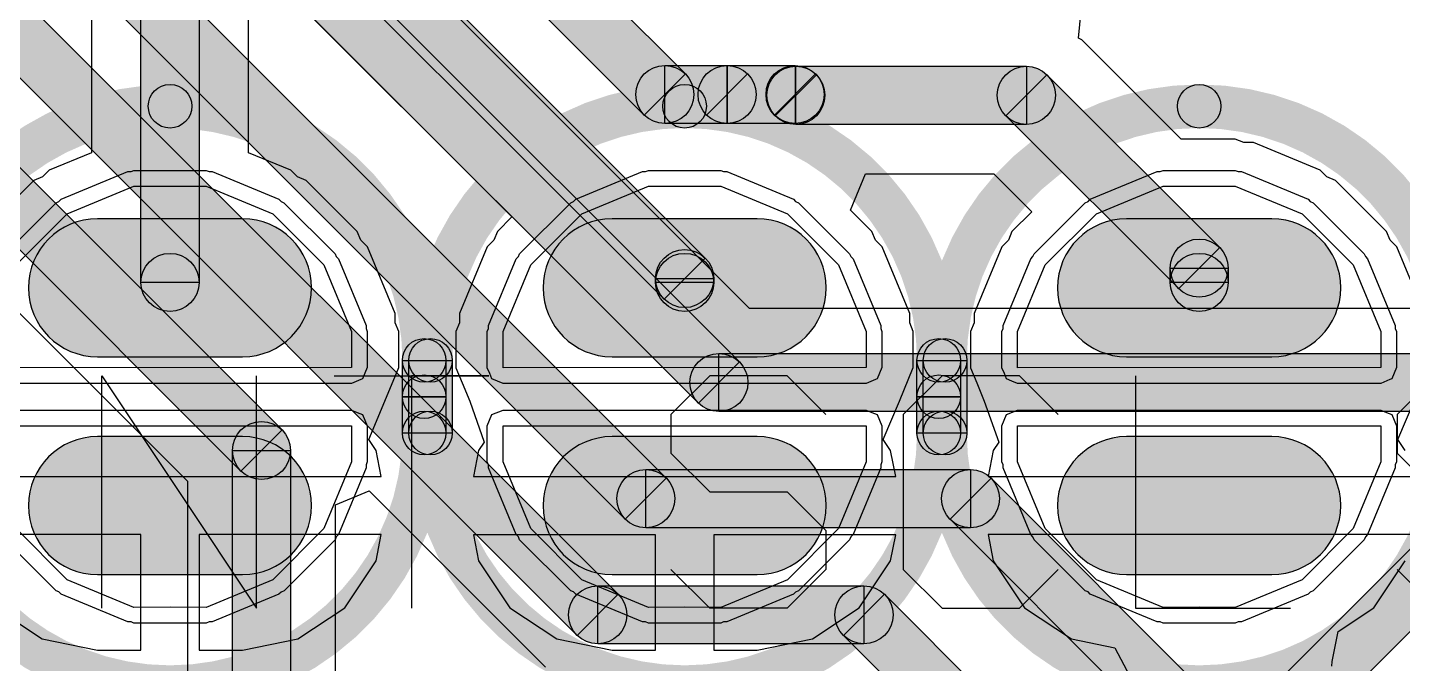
# Model space of a CAD drawing. Header units: millimetres. Extents: x -4 to 157, y -60 to 103.
# Drawn here: x 49.78 to 68.71, y -17.45 to -8.69 of the extents above; entities that cross this region are included whole.
import ezdxf

# ---------------------------------------------------------------- set-up
doc = ezdxf.new("R2010")
doc.units = ezdxf.units.MM
for name, color, linetype, true_color in [('BottomLayer', 5, 'Continuous', 0x0000ff), ('BottomOverlay', 7, 'Continuous', 0x999900), ('BottomSolder', 6, 'Continuous', 0xff00ff), ('TopLayer', 1, 'Continuous', 0xff0000), ('TopOverlay', 2, 'Continuous', 0xffff00)]:
    doc.layers.add(name, color=color, linetype=linetype, true_color=true_color)

msp = doc.modelspace()

# ---------------------------------------------------------------- hatches: boundary and pattern name
at = {"layer": 'BottomLayer', "true_color": 0x0000ff}
for points in [[(48.701, -0.33), (49.267, 0.236), (58.837, -9.334), (58.271, -9.9)], [(47.101, -0.993), (47.667, -0.427), (59.11, -11.87), (58.544, -12.435)], [(52.14, -12.205), (51.34, -12.205), (51.34, -7.328), (52.14, -7.328)], [(58.554, -10.017), (58.554, -9.217), (59.412, -9.217), (59.412, -10.017)], [(59.412, -10.017), (59.412, -9.217), (60.348, -9.217), (60.348, -10.017)], [(60.359, -10.028), (60.359, -9.228), (63.533, -9.228), (63.533, -10.028)], [(59.129, -9.9), (59.695, -9.334), (59.695, -9.334), (59.129, -9.9)], [(60.065, -9.9), (60.631, -9.334), (60.642, -9.345), (60.076, -9.91)], [(63.25, -9.91), (63.816, -9.345), (66.196, -11.725), (65.631, -12.291)], [(66.313, -12.205), (65.513, -12.205), (65.513, -12.008), (66.313, -12.008)], [(59.227, -12.205), (58.427, -12.205), (58.427, -12.152), (59.227, -12.152)]]:
    msp.add_hatch(color=5, dxfattribs=at).paths.add_polyline_path(points, flags=0)
h = msp.add_hatch(color=5, dxfattribs=at)
edge = h.paths.add_edge_path(flags=0)
edge.add_arc((58.554, -9.617), 0.4, 0, 360)
h = msp.add_hatch(color=5, dxfattribs=at)
edge = h.paths.add_edge_path(flags=0)
edge.add_arc((58.554, -9.617), 0.4, 0, 360)
h = msp.add_hatch(color=5, dxfattribs=at)
edge = h.paths.add_edge_path(flags=0)
edge.add_arc((59.412, -9.617), 0.4, 0, 360)
h = msp.add_hatch(color=5, dxfattribs=at)
edge = h.paths.add_edge_path(flags=0)
edge.add_arc((59.412, -9.617), 0.4, 0, 360)
h = msp.add_hatch(color=5, dxfattribs=at)
edge = h.paths.add_edge_path(flags=0)
edge.add_arc((59.412, -9.617), 0.4, 0, 360)
h = msp.add_hatch(color=5, dxfattribs=at)
edge = h.paths.add_edge_path(flags=0)
edge.add_arc((59.412, -9.617), 0.4, 0, 360)
h = msp.add_hatch(color=5, dxfattribs=at)
edge = h.paths.add_edge_path(flags=0)
edge.add_arc((60.348, -9.617), 0.4, 0, 360)
h = msp.add_hatch(color=5, dxfattribs=at)
edge = h.paths.add_edge_path(flags=0)
edge.add_arc((60.348, -9.617), 0.4, 0, 360)
h = msp.add_hatch(color=5, dxfattribs=at)
edge = h.paths.add_edge_path(flags=0)
edge.add_arc((60.359, -9.628), 0.4, 0, 360)
h = msp.add_hatch(color=5, dxfattribs=at)
edge = h.paths.add_edge_path(flags=0)
edge.add_arc((60.359, -9.628), 0.4, 0, 360)
h = msp.add_hatch(color=5, dxfattribs=at)
edge = h.paths.add_edge_path(flags=0)
edge.add_arc((63.533, -9.628), 0.4, 0, 360)
h = msp.add_hatch(color=5, dxfattribs=at)
edge = h.paths.add_edge_path(flags=0)
edge.add_arc((63.533, -9.628), 0.4, 0, 360)
h = msp.add_hatch(color=5, dxfattribs=at)
edge = h.paths.add_edge_path(flags=0)
edge.add_arc((50.74, -12.279), 0.95, 90, 270)
edge.add_line((50.74, -13.229), (52.74, -13.229))
edge.add_arc((52.74, -12.279), 0.95, 270, 450)
edge.add_line((52.74, -11.329), (50.74, -11.329))
h = msp.add_hatch(color=5, dxfattribs=at)
edge = h.paths.add_edge_path(flags=0)
edge.add_arc((57.827, -12.279), 0.95, 90, 270)
edge.add_line((57.827, -13.229), (59.827, -13.229))
edge.add_arc((59.827, -12.279), 0.95, 270, 450)
edge.add_line((59.827, -11.329), (57.827, -11.329))
h = msp.add_hatch(color=5, dxfattribs=at)
edge = h.paths.add_edge_path(flags=0)
edge.add_arc((64.913, -12.279), 0.95, 90, 270)
edge.add_line((64.913, -13.229), (66.913, -13.229))
edge.add_arc((66.913, -12.279), 0.95, 270, 450)
edge.add_line((66.913, -11.329), (64.913, -11.329))
h = msp.add_hatch(color=5, dxfattribs=at)
edge = h.paths.add_edge_path(flags=0)
edge.add_arc((65.913, -12.008), 0.4, 0, 360)
h = msp.add_hatch(color=5, dxfattribs=at)
edge = h.paths.add_edge_path(flags=0)
edge.add_arc((65.913, -12.008), 0.4, 0, 360)
h = msp.add_hatch(color=5, dxfattribs=at)
edge = h.paths.add_edge_path(flags=0)
edge.add_arc((51.74, -12.205), 0.4, 0, 360)
h = msp.add_hatch(color=5, dxfattribs=at)
edge = h.paths.add_edge_path(flags=0)
edge.add_arc((58.827, -12.152), 0.4, 0, 360)
h = msp.add_hatch(color=5, dxfattribs=at)
edge = h.paths.add_edge_path(flags=0)
edge.add_arc((58.827, -12.152), 0.4, 0, 360)
h = msp.add_hatch(color=5, dxfattribs=at)
edge = h.paths.add_edge_path(flags=0)
edge.add_arc((58.827, -12.205), 0.4, 0, 360)
h = msp.add_hatch(color=5, dxfattribs=at)
edge = h.paths.add_edge_path(flags=0)
edge.add_arc((65.913, -12.205), 0.4, 0, 360)
h = msp.add_hatch(color=5, dxfattribs=at)
edge = h.paths.add_edge_path(flags=0)
edge.add_arc((52.74, -15.279), 0.95, 270, 450)
edge.add_line((52.74, -14.329), (50.74, -14.329))
edge.add_arc((50.74, -15.279), 0.95, 90, 270)
edge.add_line((50.74, -16.229), (52.74, -16.229))
h = msp.add_hatch(color=5, dxfattribs=at)
edge = h.paths.add_edge_path(flags=0)
edge.add_arc((59.827, -15.279), 0.95, 270, 450)
edge.add_line((59.827, -14.329), (57.827, -14.329))
edge.add_arc((57.827, -15.279), 0.95, 90, 270)
edge.add_line((57.827, -16.229), (59.827, -16.229))
h = msp.add_hatch(color=5, dxfattribs=at)
edge = h.paths.add_edge_path(flags=0)
edge.add_arc((66.913, -15.279), 0.95, 270, 450)
edge.add_line((66.913, -14.329), (64.913, -14.329))
edge.add_arc((64.913, -15.279), 0.95, 90, 270)
edge.add_line((64.913, -16.229), (66.913, -16.229))
at = {"layer": 'BottomOverlay', "true_color": 0x999900}
h = msp.add_hatch(color=54, dxfattribs=at)
edge = h.paths.add_edge_path(flags=0)
edge.add_arc((51.74, -9.779), 0.3, 0, 360)
h = msp.add_hatch(color=54, dxfattribs=at)
edge = h.paths.add_edge_path(flags=0)
edge.add_arc((51.74, -9.779), 0.3, 0, 360)
h = msp.add_hatch(color=54, dxfattribs=at)
edge = h.paths.add_edge_path(flags=0)
edge.add_arc((58.827, -9.779), 0.3, 0, 360)
h = msp.add_hatch(color=54, dxfattribs=at)
edge = h.paths.add_edge_path(flags=0)
edge.add_arc((58.827, -9.779), 0.3, 0, 360)
h = msp.add_hatch(color=54, dxfattribs=at)
edge = h.paths.add_edge_path(flags=0)
edge.add_arc((65.913, -9.779), 0.3, 0, 360)
h = msp.add_hatch(color=54, dxfattribs=at)
edge = h.paths.add_edge_path(flags=0)
edge.add_arc((65.913, -9.779), 0.3, 0, 360)
h = msp.add_hatch(color=54, dxfattribs=at)
edge = h.paths.add_edge_path(flags=0)
edge.add_arc((55.24, -13.279), 0.3, 0, 360)
h = msp.add_hatch(color=54, dxfattribs=at)
edge = h.paths.add_edge_path(flags=0)
edge.add_arc((55.24, -13.279), 0.3, 0, 360)
h = msp.add_hatch(color=54, dxfattribs=at)
edge = h.paths.add_edge_path(flags=0)
edge.add_arc((55.327, -13.279), 0.3, 0, 360)
h = msp.add_hatch(color=54, dxfattribs=at)
edge = h.paths.add_edge_path(flags=0)
edge.add_arc((55.327, -13.279), 0.3, 0, 360)
h = msp.add_hatch(color=54, dxfattribs=at)
edge = h.paths.add_edge_path(flags=0)
edge.add_arc((62.327, -13.279), 0.3, 0, 360)
h = msp.add_hatch(color=54, dxfattribs=at)
edge = h.paths.add_edge_path(flags=0)
edge.add_arc((62.327, -13.279), 0.3, 0, 360)
h = msp.add_hatch(color=54, dxfattribs=at)
edge = h.paths.add_edge_path(flags=0)
edge.add_arc((62.413, -13.279), 0.3, 0, 360)
h = msp.add_hatch(color=54, dxfattribs=at)
edge = h.paths.add_edge_path(flags=0)
edge.add_arc((62.413, -13.279), 0.3, 0, 360)
for points in [[(55.54, -13.779), (54.94, -13.779), (54.94, -13.279), (55.54, -13.279)], [(55.627, -14.279), (55.027, -14.279), (55.027, -13.279), (55.627, -13.279)], [(62.627, -13.779), (62.027, -13.779), (62.027, -13.279), (62.627, -13.279)], [(62.713, -14.279), (62.113, -14.279), (62.113, -13.279), (62.713, -13.279)], [(55.54, -14.279), (54.94, -14.279), (54.94, -13.779), (55.54, -13.779)], [(62.627, -14.279), (62.027, -14.279), (62.027, -13.779), (62.627, -13.779)]]:
    msp.add_hatch(color=54, dxfattribs=at).paths.add_polyline_path(points, flags=0)
h = msp.add_hatch(color=54, dxfattribs=at)
edge = h.paths.add_edge_path(flags=0)
edge.add_arc((55.24, -13.779), 0.3, 0, 360)
h = msp.add_hatch(color=54, dxfattribs=at)
edge = h.paths.add_edge_path(flags=0)
edge.add_arc((55.24, -13.779), 0.3, 0, 360)
h = msp.add_hatch(color=54, dxfattribs=at)
edge = h.paths.add_edge_path(flags=0)
edge.add_arc((62.327, -13.779), 0.3, 0, 360)
h = msp.add_hatch(color=54, dxfattribs=at)
edge = h.paths.add_edge_path(flags=0)
edge.add_arc((62.327, -13.779), 0.3, 0, 360)
h = msp.add_hatch(color=54, dxfattribs=at)
edge = h.paths.add_edge_path(flags=0)
edge.add_arc((55.24, -14.279), 0.3, 0, 360)
h = msp.add_hatch(color=54, dxfattribs=at)
edge = h.paths.add_edge_path(flags=0)
edge.add_arc((55.24, -14.279), 0.3, 0, 360)
h = msp.add_hatch(color=54, dxfattribs=at)
edge = h.paths.add_edge_path(flags=0)
edge.add_arc((55.327, -14.279), 0.3, 0, 360)
h = msp.add_hatch(color=54, dxfattribs=at)
edge = h.paths.add_edge_path(flags=0)
edge.add_arc((55.327, -14.279), 0.3, 0, 360)
h = msp.add_hatch(color=54, dxfattribs=at)
edge = h.paths.add_edge_path(flags=0)
edge.add_arc((62.327, -14.279), 0.3, 0, 360)
h = msp.add_hatch(color=54, dxfattribs=at)
edge = h.paths.add_edge_path(flags=0)
edge.add_arc((62.327, -14.279), 0.3, 0, 360)
h = msp.add_hatch(color=54, dxfattribs=at)
edge = h.paths.add_edge_path(flags=0)
edge.add_arc((62.413, -14.279), 0.3, 0, 360)
h = msp.add_hatch(color=54, dxfattribs=at)
edge = h.paths.add_edge_path(flags=0)
edge.add_arc((62.413, -14.279), 0.3, 0, 360)
at = {"layer": 'BottomSolder', "true_color": 0xff00ff}
h = msp.add_hatch(color=6, dxfattribs=at)
edge = h.paths.add_edge_path(flags=0)
edge.add_arc((50.74, -12.279), 0.95, 90, 270)
edge.add_line((50.74, -13.229), (52.74, -13.229))
edge.add_arc((52.74, -12.279), 0.95, 270, 450)
edge.add_line((52.74, -11.329), (50.74, -11.329))
h = msp.add_hatch(color=6, dxfattribs=at)
edge = h.paths.add_edge_path(flags=0)
edge.add_arc((57.827, -12.279), 0.95, 90, 270)
edge.add_line((57.827, -13.229), (59.827, -13.229))
edge.add_arc((59.827, -12.279), 0.95, 270, 450)
edge.add_line((59.827, -11.329), (57.827, -11.329))
h = msp.add_hatch(color=6, dxfattribs=at)
edge = h.paths.add_edge_path(flags=0)
edge.add_arc((64.913, -12.279), 0.95, 90, 270)
edge.add_line((64.913, -13.229), (66.913, -13.229))
edge.add_arc((66.913, -12.279), 0.95, 270, 450)
edge.add_line((66.913, -11.329), (64.913, -11.329))
h = msp.add_hatch(color=6, dxfattribs=at)
edge = h.paths.add_edge_path(flags=0)
edge.add_arc((52.74, -15.279), 0.95, 270, 450)
edge.add_line((52.74, -14.329), (50.74, -14.329))
edge.add_arc((50.74, -15.279), 0.95, 90, 270)
edge.add_line((50.74, -16.229), (52.74, -16.229))
h = msp.add_hatch(color=6, dxfattribs=at)
edge = h.paths.add_edge_path(flags=0)
edge.add_arc((59.827, -15.279), 0.95, 270, 450)
edge.add_line((59.827, -14.329), (57.827, -14.329))
edge.add_arc((57.827, -15.279), 0.95, 90, 270)
edge.add_line((57.827, -16.229), (59.827, -16.229))
h = msp.add_hatch(color=6, dxfattribs=at)
edge = h.paths.add_edge_path(flags=0)
edge.add_arc((66.913, -15.279), 0.95, 270, 450)
edge.add_line((66.913, -14.329), (64.913, -14.329))
edge.add_arc((64.913, -15.279), 0.95, 90, 270)
edge.add_line((64.913, -16.229), (66.913, -16.229))
at = {"layer": 'TopLayer', "true_color": 0xff0000}
for points in [[(41.221, 3.93), (41.787, 4.495), (59.582, -13.3), (59.016, -13.866)], [(38.821, 3.723), (39.387, 4.289), (58.575, -14.9), (58.01, -15.466)], [(37.221, 3.06), (37.787, 3.626), (57.913, -16.5), (57.347, -17.066)], [(35.621, 2.293), (36.187, 2.859), (53.283, -14.237), (52.717, -14.803)], [(59.299, -13.983), (59.299, -13.183), (93.828, -13.183), (93.828, -13.983)], [(53.4, -23.8), (52.6, -23.8), (52.6, -14.52), (53.4, -14.52)], [(58.293, -15.583), (58.293, -14.783), (62.764, -14.783), (62.764, -15.583)], [(62.482, -15.466), (63.047, -14.9), (66.705, -18.558), (66.139, -19.123)], [(66.705, -19.123), (66.139, -18.558), (69.797, -14.9), (70.363, -15.466)], [(57.63, -17.183), (57.63, -16.383), (61.297, -16.383), (61.297, -17.183)], [(61.014, -17.066), (61.58, -16.5), (63.283, -18.203), (62.717, -18.769)]]:
    msp.add_hatch(color=1, dxfattribs=at).paths.add_polyline_path(points, flags=0)
h = msp.add_hatch(color=1, dxfattribs=at)
edge = h.paths.add_edge_path(flags=0)
edge.add_arc((59.299, -13.583), 0.4, 0, 360)
h = msp.add_hatch(color=1, dxfattribs=at)
edge = h.paths.add_edge_path(flags=0)
edge.add_arc((59.299, -13.583), 0.4, 0, 360)
h = msp.add_hatch(color=1, dxfattribs=at)
edge = h.paths.add_edge_path(flags=0)
edge.add_arc((53, -14.52), 0.4, 0, 360)
h = msp.add_hatch(color=1, dxfattribs=at)
edge = h.paths.add_edge_path(flags=0)
edge.add_arc((53, -14.52), 0.4, 0, 360)
h = msp.add_hatch(color=1, dxfattribs=at)
edge = h.paths.add_edge_path(flags=0)
edge.add_arc((58.293, -15.183), 0.4, 0, 360)
h = msp.add_hatch(color=1, dxfattribs=at)
edge = h.paths.add_edge_path(flags=0)
edge.add_arc((58.293, -15.183), 0.4, 0, 360)
h = msp.add_hatch(color=1, dxfattribs=at)
edge = h.paths.add_edge_path(flags=0)
edge.add_arc((62.764, -15.183), 0.4, 0, 360)
h = msp.add_hatch(color=1, dxfattribs=at)
edge = h.paths.add_edge_path(flags=0)
edge.add_arc((62.764, -15.183), 0.4, 0, 360)
h = msp.add_hatch(color=1, dxfattribs=at)
edge = h.paths.add_edge_path(flags=0)
edge.add_arc((57.63, -16.783), 0.4, 0, 360)
h = msp.add_hatch(color=1, dxfattribs=at)
edge = h.paths.add_edge_path(flags=0)
edge.add_arc((57.63, -16.783), 0.4, 0, 360)
h = msp.add_hatch(color=1, dxfattribs=at)
edge = h.paths.add_edge_path(flags=0)
edge.add_arc((61.297, -16.783), 0.4, 0, 360)
h = msp.add_hatch(color=1, dxfattribs=at)
edge = h.paths.add_edge_path(flags=0)
edge.add_arc((61.297, -16.783), 0.4, 0, 360)

# ---------------------------------------------------------------- linework, layer by layer
at = {"layer": 'BottomLayer', "color": 5, "true_color": 0x0000ff}
for p, q in [((49.267, 0.236), (58.837, -9.334)), ((58.271, -9.9), (48.701, -0.33)), ((47.667, -0.427), (59.11, -11.87)), ((58.544, -12.435), (47.101, -0.993)), ((51.34, -12.205), (51.34, -7.328)), ((52.14, -7.328), (52.14, -12.205)), ((58.554, -10.017), (58.554, -9.217)), ((58.554, -9.217), (59.412, -9.217)), ((59.412, -10.017), (59.412, -9.217)), ((59.412, -9.217), (60.348, -9.217)), ((59.412, -9.217), (59.412, -10.017)), ((60.348, -9.217), (60.348, -10.017)), ((60.359, -10.028), (60.359, -9.228)), ((60.359, -9.228), (63.533, -9.228)), ((63.533, -9.228), (63.533, -10.028)), ((58.837, -9.334), (58.271, -9.9)), ((59.129, -9.9), (59.695, -9.334)), ((59.695, -9.334), (59.129, -9.9)), ((59.695, -9.334), (59.695, -9.334)), ((60.065, -9.9), (60.631, -9.334)), ((60.642, -9.345), (60.076, -9.91)), ((60.631, -9.334), (60.642, -9.345)), ((63.25, -9.91), (63.816, -9.345)), ((63.816, -9.345), (66.196, -11.725)), ((59.412, -10.017), (58.554, -10.017)), ((59.129, -9.9), (59.129, -9.9)), ((60.348, -10.017), (59.412, -10.017)), ((60.076, -9.91), (60.065, -9.9)), ((63.533, -10.028), (60.359, -10.028)), ((65.631, -12.291), (63.25, -9.91)), ((52.74, -11.329), (50.74, -11.329)), ((59.827, -11.329), (57.827, -11.329)), ((66.913, -11.329), (64.913, -11.329)), ((66.196, -11.725), (65.631, -12.291)), ((59.11, -11.87), (58.544, -12.435)), ((65.513, -12.205), (65.513, -12.008)), ((65.513, -12.008), (66.313, -12.008)), ((66.313, -12.008), (66.313, -12.205)), ((52.14, -12.205), (51.34, -12.205)), ((58.427, -12.205), (58.427, -12.152)), ((58.427, -12.152), (59.227, -12.152)), ((59.227, -12.205), (58.427, -12.205)), ((59.227, -12.152), (59.227, -12.205)), ((66.313, -12.205), (65.513, -12.205)), ((50.74, -13.229), (52.74, -13.229)), ((57.827, -13.229), (59.827, -13.229)), ((64.913, -13.229), (66.913, -13.229)), ((52.74, -14.329), (50.74, -14.329)), ((59.827, -14.329), (57.827, -14.329)), ((66.913, -14.329), (64.913, -14.329)), ((50.74, -16.229), (52.74, -16.229)), ((57.827, -16.229), (59.827, -16.229)), ((64.913, -16.229), (66.913, -16.229))]:
    msp.add_line(p, q, dxfattribs=at)
at = {"layer": 'BottomLayer'}
for p, q in [((50.658, -7.777), (50.658, -10.419)), ((53.285, -8.141), (56.448, -11.304)), ((64.253, -8.843), (64.304, -8.323)), ((52.823, -10.419), (52.823, -8.332)), ((64.298, -8.862), (64.253, -8.843)), ((65.666, -10.23), (64.298, -8.862)), ((65.914, -10.23), (65.666, -10.23)), ((66.411, -10.23), (65.914, -10.23)), ((66.53, -10.279), (66.411, -10.23)), ((66.659, -10.279), (66.53, -10.279)), ((67.578, -10.66), (66.659, -10.279)), ((50.658, -10.419), (50.076, -10.66)), ((53.405, -10.66), (52.823, -10.419)), ((49.984, -10.751), (49.865, -10.801)), ((50.076, -10.66), (49.984, -10.751)), ((53.496, -10.751), (53.405, -10.66)), ((53.616, -10.801), (53.496, -10.751)), ((61.111, -11.21), (61.318, -10.71)), ((61.318, -10.71), (63.085, -10.71)), ((63.085, -10.71), (63.607, -11.232)), ((67.67, -10.751), (67.578, -10.66)), ((67.789, -10.801), (67.67, -10.751)), ((49.865, -10.801), (49.162, -11.504)), ((50.324, -11.26), (51.243, -10.879)), ((51.243, -10.879), (51.74, -10.88)), ((51.74, -10.88), (52.238, -10.879)), ((52.238, -10.879), (53.156, -11.26)), ((54.319, -11.504), (53.616, -10.801)), ((57.411, -11.26), (58.33, -10.879)), ((58.33, -10.879), (58.827, -10.88)), ((58.827, -10.88), (59.324, -10.879)), ((59.324, -10.879), (60.243, -11.26)), ((64.497, -11.26), (65.416, -10.879)), ((65.416, -10.879), (65.914, -10.88)), ((65.914, -10.88), (66.411, -10.879)), ((66.411, -10.879), (67.33, -11.26)), ((68.492, -11.504), (67.789, -10.801)), ((49.621, -11.963), (50.324, -11.26)), ((53.156, -11.26), (53.86, -11.963)), ((56.448, -11.304), (56.248, -11.504)), ((56.707, -11.963), (57.411, -11.26)), ((60.243, -11.26), (60.946, -11.963)), ((61.406, -11.504), (61.111, -11.21)), ((63.607, -11.232), (63.335, -11.504)), ((63.794, -11.963), (64.497, -11.26)), ((67.33, -11.26), (68.033, -11.963)), ((54.368, -11.623), (54.319, -11.504)), ((56.248, -11.504), (56.199, -11.623)), ((61.455, -11.623), (61.406, -11.504)), ((63.335, -11.504), (63.285, -11.623)), ((68.542, -11.623), (68.492, -11.504)), ((54.46, -11.715), (54.368, -11.623)), ((54.84, -12.634), (54.46, -11.715)), ((56.107, -11.715), (55.727, -12.634)), ((56.199, -11.623), (56.107, -11.715)), ((61.546, -11.715), (61.455, -11.623)), ((61.927, -12.634), (61.546, -11.715)), ((63.194, -11.715), (62.813, -12.634)), ((63.285, -11.623), (63.194, -11.715)), ((68.633, -11.715), (68.542, -11.623)), ((69.014, -12.634), (68.633, -11.715)), ((53.86, -11.963), (54.24, -12.882)), ((56.327, -12.882), (56.707, -11.963)), ((60.946, -11.963), (61.327, -12.882)), ((63.413, -12.882), (63.794, -11.963)), ((68.033, -11.963), (68.413, -12.882)), ((54.84, -12.763), (54.84, -12.634)), ((55.727, -12.634), (55.727, -12.763)), ((61.927, -12.763), (61.927, -12.634)), ((62.813, -12.634), (62.813, -12.763)), ((54.89, -12.882), (54.84, -12.763)), ((55.727, -12.763), (55.677, -12.882)), ((61.976, -12.882), (61.927, -12.763)), ((62.813, -12.763), (62.764, -12.882)), ((54.24, -12.882), (54.24, -13.379)), ((54.89, -13.379), (54.89, -12.882)), ((55.677, -12.882), (55.677, -13.38)), ((56.327, -13.38), (56.327, -12.882)), ((61.327, -12.882), (61.327, -13.379)), ((61.976, -13.379), (61.976, -12.882)), ((62.764, -12.882), (62.764, -13.38)), ((63.413, -13.38), (63.413, -12.882)), ((68.413, -12.882), (68.413, -13.379)), ((54.24, -13.379), (49.24, -13.38)), ((54.24, -13.379), (54.24, -13.379)), ((54.699, -13.839), (54.89, -13.379)), ((54.89, -13.379), (54.89, -13.379)), ((55.677, -13.38), (55.763, -13.587)), ((61.327, -13.379), (56.327, -13.38)), ((61.327, -13.379), (61.327, -13.379)), ((61.786, -13.839), (61.976, -13.379)), ((61.976, -13.379), (61.976, -13.379)), ((62.764, -13.38), (62.85, -13.587)), ((68.413, -13.379), (63.413, -13.38)), ((68.413, -13.379), (68.413, -13.379)), ((55.763, -13.587), (55.868, -13.839)), ((62.85, -13.587), (62.954, -13.839)), ((54.476, -14.367), (54.699, -13.839)), ((54.699, -13.839), (54.699, -13.839)), ((54.699, -13.839), (54.699, -13.839)), ((55.868, -13.839), (55.868, -13.839)), ((55.868, -13.839), (56.066, -14.405)), ((61.563, -14.367), (61.786, -13.839)), ((61.786, -13.839), (61.786, -13.839)), ((61.786, -13.839), (61.786, -13.839)), ((62.954, -13.839), (62.954, -13.839)), ((62.954, -13.839), (63.153, -14.405)), ((68.649, -14.367), (68.873, -13.839)), ((49.24, -14.179), (54.24, -14.179)), ((54.24, -14.179), (54.24, -14.677)), ((56.327, -14.18), (56.327, -14.179)), ((56.327, -14.179), (61.327, -14.179)), ((56.327, -14.677), (56.327, -14.18)), ((61.327, -14.179), (61.327, -14.677)), ((63.413, -14.18), (63.413, -14.179)), ((63.413, -14.179), (68.413, -14.179)), ((63.413, -14.677), (63.413, -14.18)), ((68.413, -14.179), (68.414, -14.677)), ((54.577, -14.519), (54.476, -14.367)), ((61.664, -14.519), (61.563, -14.367)), ((68.75, -14.519), (68.649, -14.367)), ((54.649, -14.879), (54.577, -14.519)), ((55.99, -14.519), (55.918, -14.88)), ((56.066, -14.405), (55.99, -14.519)), ((61.736, -14.88), (61.664, -14.519)), ((63.077, -14.519), (63.005, -14.879)), ((63.153, -14.405), (63.077, -14.519)), ((54.24, -14.677), (53.86, -15.596)), ((56.707, -15.596), (56.327, -14.677)), ((61.327, -14.677), (60.946, -15.596)), ((63.794, -15.596), (63.413, -14.677)), ((68.414, -14.677), (68.033, -15.596)), ((48.832, -14.879), (51.74, -14.879)), ((51.74, -14.879), (54.649, -14.879)), ((55.918, -14.88), (58.827, -14.88)), ((58.827, -14.88), (61.736, -14.88)), ((63.005, -14.879), (65.913, -14.879)), ((65.913, -14.879), (68.822, -14.879)), ((51.34, -15.679), (48.832, -15.679)), ((50.324, -16.299), (49.621, -15.596)), ((51.34, -17.268), (51.34, -15.679)), ((54.649, -15.679), (52.14, -15.679)), ((52.14, -15.679), (52.14, -17.268)), ((53.86, -15.596), (53.156, -16.299)), ((54.577, -16.04), (54.649, -15.679)), ((58.427, -15.68), (55.918, -15.68)), ((55.918, -15.68), (55.99, -16.04)), ((57.411, -16.299), (56.707, -15.596)), ((58.427, -17.268), (58.427, -15.68)), ((61.736, -15.68), (59.227, -15.68)), ((59.227, -15.68), (59.227, -17.268)), ((60.946, -15.596), (60.243, -16.299)), ((61.664, -16.04), (61.736, -15.68)), ((65.913, -15.679), (63.005, -15.679)), ((63.005, -15.679), (63.077, -16.04)), ((64.497, -16.299), (63.794, -15.596)), ((68.822, -15.679), (65.913, -15.679)), ((68.033, -15.596), (67.33, -16.299)), ((54.146, -16.685), (54.577, -16.04)), ((55.99, -16.04), (56.421, -16.685)), ((61.233, -16.685), (61.664, -16.04)), ((63.077, -16.04), (63.508, -16.685)), ((68.319, -16.685), (68.75, -16.04)), ((51.243, -16.68), (50.324, -16.299)), ((53.156, -16.299), (52.238, -16.68)), ((58.33, -16.68), (57.411, -16.299)), ((60.243, -16.299), (59.324, -16.68)), ((65.416, -16.68), (64.497, -16.299)), ((67.33, -16.299), (66.411, -16.68)), ((49.334, -16.685), (49.979, -17.116)), ((51.74, -16.679), (51.243, -16.68)), ((52.238, -16.68), (51.74, -16.679)), ((53.501, -17.116), (54.146, -16.685)), ((56.421, -16.685), (57.066, -17.116)), ((58.827, -16.679), (58.33, -16.68)), ((59.324, -16.68), (58.827, -16.679)), ((60.588, -17.116), (61.233, -16.685)), ((63.508, -16.685), (64.153, -17.116)), ((65.913, -16.679), (65.416, -16.68)), ((66.411, -16.68), (65.913, -16.679)), ((67.828, -17.014), (68.319, -16.685)), ((67.743, -17.428), (67.828, -17.014)), ((49.979, -17.116), (50.74, -17.268)), ((52.74, -17.268), (53.501, -17.116)), ((57.066, -17.116), (57.827, -17.268)), ((59.827, -17.268), (60.588, -17.116)), ((64.153, -17.116), (64.753, -17.236)), ((50.74, -17.268), (51.34, -17.268)), ((52.14, -17.268), (52.74, -17.268)), ((57.827, -17.268), (58.427, -17.268)), ((59.227, -17.268), (59.827, -17.268)), ((64.753, -17.236), (64.957, -17.627)), ((67.742, -17.491), (67.743, -17.428))]:
    msp.add_line(p, q, dxfattribs=at)
for centre in [(58.554, -9.617), (58.554, -9.617), (59.412, -9.617), (59.412, -9.617), (59.412, -9.617), (59.412, -9.617), (60.348, -9.617), (60.348, -9.617), (60.359, -9.628), (60.359, -9.628), (63.533, -9.628), (63.533, -9.628), (65.913, -12.008), (65.913, -12.008), (51.74, -12.205), (58.827, -12.152), (58.827, -12.152), (58.827, -12.205), (65.913, -12.205)]:
    msp.add_circle(centre, 0.4, dxfattribs=at)
at = {"layer": 'BottomLayer', "color": 5, "true_color": 0x0000ff}
for centre, start, end in [((50.74, -12.279), 90, 270), ((52.74, -12.279), 270, 90), ((57.827, -12.279), 90, 270), ((59.827, -12.279), 270, 90), ((64.913, -12.279), 90, 270), ((66.913, -12.279), 270, 90), ((50.74, -15.279), 90, 270), ((52.74, -15.279), 270, 90), ((57.827, -15.279), 90, 270), ((59.827, -15.279), 270, 90), ((64.913, -15.279), 90, 270), ((66.913, -15.279), 270, 90)]:
    msp.add_arc(centre, 0.95, start, end, dxfattribs=at)
at = {"layer": 'BottomOverlay', "color": 54, "true_color": 0x999900}
for p, q in [((54.94, -13.779), (54.94, -13.279)), ((54.94, -13.279), (55.54, -13.279)), ((55.027, -14.279), (55.027, -13.279)), ((55.027, -13.279), (55.627, -13.279)), ((55.54, -13.279), (55.54, -13.779)), ((55.627, -13.279), (55.627, -14.279)), ((62.027, -13.779), (62.027, -13.279)), ((62.027, -13.279), (62.627, -13.279)), ((62.113, -14.279), (62.113, -13.279)), ((62.113, -13.279), (62.713, -13.279)), ((62.627, -13.279), (62.627, -13.779)), ((62.713, -13.279), (62.713, -14.279)), ((55.54, -13.779), (54.94, -13.779)), ((54.94, -14.279), (54.94, -13.779)), ((54.94, -13.779), (55.54, -13.779)), ((55.54, -13.779), (55.54, -14.279)), ((62.027, -14.279), (62.027, -13.779)), ((62.027, -13.779), (62.627, -13.779)), ((62.627, -13.779), (62.027, -13.779)), ((62.627, -13.779), (62.627, -14.279)), ((55.54, -14.279), (54.94, -14.279)), ((55.627, -14.279), (55.027, -14.279)), ((62.627, -14.279), (62.027, -14.279)), ((62.713, -14.279), (62.113, -14.279))]:
    msp.add_line(p, q, dxfattribs=at)
at = {"layer": 'BottomOverlay'}
for points in [[(48.24, -13.279, 0.6, 0.6, -0.414214), (51.74, -9.779, 0.6, 0.6, 0)], [(51.74, -9.779, 0.6, 0.6, -0.414214), (55.24, -13.279, 0.6, 0.6, 0)], [(55.327, -13.279, 0.6, 0.6, -0.414214), (58.827, -9.779, 0.6, 0.6, 0)], [(58.827, -9.779, 0.6, 0.6, -0.414214), (62.327, -13.279, 0.6, 0.6, 0)], [(62.413, -13.279, 0.6, 0.6, -0.414214), (65.913, -9.779, 0.6, 0.6, 0)], [(65.913, -9.779, 0.6, 0.6, -0.414214), (69.413, -13.279, 0.6, 0.6, 0)], [(51.74, -17.779, 0.6, 0.6, -0.414214), (48.24, -14.279, 0.6, 0.6, 0)], [(55.24, -14.279, 0.6, 0.6, -0.414214), (51.74, -17.779, 0.6, 0.6, 0)], [(58.827, -17.779, 0.6, 0.6, -0.414214), (55.327, -14.279, 0.6, 0.6, 0)], [(62.327, -14.279, 0.6, 0.6, -0.414214), (58.827, -17.779, 0.6, 0.6, 0)], [(65.913, -17.779, 0.6, 0.6, -0.414214), (62.413, -14.279, 0.6, 0.6, 0)], [(69.413, -14.279, 0.6, 0.6, -0.414214), (65.913, -17.779, 0.6, 0.6, 0)]]:
    msp.add_lwpolyline(points, format="xyseb", dxfattribs=at)
for centre in [(51.74, -9.779), (51.74, -9.779), (58.827, -9.779), (58.827, -9.779), (65.913, -9.779), (65.913, -9.779), (55.24, -13.279), (55.24, -13.279), (55.327, -13.279), (55.327, -13.279), (62.327, -13.279), (62.327, -13.279), (62.413, -13.279), (62.413, -13.279), (55.24, -13.779), (55.24, -13.779), (62.327, -13.779), (62.327, -13.779), (55.24, -14.279), (55.24, -14.279), (55.327, -14.279), (55.327, -14.279), (62.327, -14.279), (62.327, -14.279), (62.413, -14.279), (62.413, -14.279)]:
    msp.add_circle(centre, 0.3, dxfattribs=at)
at = {"layer": 'BottomSolder'}
for p, q in [((50.241, -11.06), (51.16, -10.679)), ((51.16, -10.679), (51.203, -10.679)), ((51.203, -10.679), (51.243, -10.663)), ((51.243, -10.663), (51.74, -10.663)), ((51.74, -10.663), (52.238, -10.663)), ((52.238, -10.663), (52.277, -10.679)), ((52.277, -10.679), (52.32, -10.679)), ((52.32, -10.679), (53.239, -11.06)), ((57.328, -11.06), (58.247, -10.679)), ((58.247, -10.679), (58.29, -10.679)), ((58.29, -10.679), (58.33, -10.663)), ((58.33, -10.663), (58.827, -10.663)), ((58.827, -10.663), (59.324, -10.663)), ((59.324, -10.663), (59.364, -10.679)), ((59.364, -10.679), (59.407, -10.679)), ((59.407, -10.679), (60.326, -11.06)), ((64.414, -11.06), (65.333, -10.679)), ((65.333, -10.679), (65.376, -10.679)), ((65.376, -10.679), (65.416, -10.663)), ((65.416, -10.663), (65.914, -10.663)), ((65.914, -10.663), (66.411, -10.663)), ((66.411, -10.663), (66.451, -10.679)), ((66.451, -10.679), (66.494, -10.679)), ((66.494, -10.679), (67.412, -11.06)), ((49.468, -11.81), (50.171, -11.107)), ((50.171, -11.107), (50.211, -11.09)), ((50.211, -11.09), (50.241, -11.06)), ((53.239, -11.06), (53.27, -11.091)), ((53.27, -11.091), (53.309, -11.107)), ((53.309, -11.107), (54.013, -11.81)), ((56.554, -11.81), (57.258, -11.107)), ((57.258, -11.107), (57.297, -11.09)), ((57.297, -11.09), (57.328, -11.06)), ((60.326, -11.06), (60.356, -11.091)), ((60.356, -11.091), (60.396, -11.107)), ((60.396, -11.107), (61.099, -11.81)), ((63.641, -11.81), (64.344, -11.107)), ((64.344, -11.107), (64.384, -11.09)), ((64.384, -11.09), (64.414, -11.06)), ((67.412, -11.06), (67.443, -11.091)), ((67.443, -11.091), (67.483, -11.107)), ((67.483, -11.107), (68.186, -11.81)), ((54.013, -11.81), (54.029, -11.85)), ((54.029, -11.85), (54.06, -11.88)), ((54.06, -11.88), (54.44, -12.799)), ((56.127, -12.799), (56.507, -11.88)), ((56.507, -11.88), (56.538, -11.85)), ((56.538, -11.85), (56.554, -11.81)), ((61.099, -11.81), (61.116, -11.85)), ((61.116, -11.85), (61.146, -11.88)), ((61.146, -11.88), (61.527, -12.799)), ((63.213, -12.799), (63.594, -11.88)), ((63.594, -11.88), (63.624, -11.85)), ((63.624, -11.85), (63.641, -11.81)), ((68.186, -11.81), (68.202, -11.85)), ((68.202, -11.85), (68.233, -11.88)), ((68.233, -11.88), (68.614, -12.799)), ((54.44, -12.799), (54.44, -12.842)), ((54.44, -12.842), (54.457, -12.882)), ((56.11, -12.882), (56.127, -12.842)), ((56.127, -12.842), (56.127, -12.799)), ((61.527, -12.799), (61.527, -12.842)), ((61.527, -12.842), (61.543, -12.882)), ((63.197, -12.882), (63.213, -12.842)), ((63.213, -12.842), (63.213, -12.799)), ((68.614, -12.799), (68.614, -12.842)), ((68.614, -12.842), (68.63, -12.882)), ((54.457, -12.882), (54.457, -13.379)), ((56.11, -13.38), (56.11, -12.882)), ((61.543, -12.882), (61.543, -13.379)), ((63.197, -13.38), (63.197, -12.882)), ((68.63, -12.882), (68.63, -13.379)), ((54.457, -13.379), (54.393, -13.533)), ((54.457, -13.379), (54.457, -13.379)), ((56.143, -13.458), (56.11, -13.38)), ((61.543, -13.379), (61.48, -13.533)), ((61.543, -13.379), (61.543, -13.379)), ((63.23, -13.458), (63.197, -13.38)), ((68.63, -13.379), (68.567, -13.533)), ((68.63, -13.379), (68.63, -13.379)), ((54.24, -13.596), (49.24, -13.596)), ((54.367, -13.543), (54.24, -13.596)), ((54.393, -13.533), (54.367, -13.543)), ((54.393, -13.533), (54.393, -13.533)), ((54.393, -13.533), (54.393, -13.533)), ((56.174, -13.533), (56.143, -13.458)), ((56.248, -13.563), (56.174, -13.533)), ((56.174, -13.533), (56.174, -13.533)), ((56.174, -13.533), (56.174, -13.533)), ((56.327, -13.596), (56.248, -13.563)), ((61.327, -13.596), (56.327, -13.596)), ((56.327, -13.596), (56.327, -13.596)), ((56.327, -13.596), (56.327, -13.596)), ((56.327, -13.596), (56.327, -13.596)), ((61.454, -13.543), (61.327, -13.596)), ((61.48, -13.533), (61.454, -13.543)), ((61.48, -13.533), (61.48, -13.533)), ((61.48, -13.533), (61.48, -13.533)), ((63.26, -13.533), (63.23, -13.458)), ((63.335, -13.563), (63.26, -13.533)), ((63.26, -13.533), (63.26, -13.533)), ((63.26, -13.533), (63.26, -13.533)), ((63.413, -13.596), (63.335, -13.563)), ((63.414, -13.596), (63.413, -13.596)), ((68.413, -13.596), (63.414, -13.596)), ((63.414, -13.596), (63.414, -13.596)), ((63.414, -13.596), (63.414, -13.596)), ((68.54, -13.543), (68.413, -13.596)), ((68.567, -13.533), (68.54, -13.543)), ((68.567, -13.533), (68.567, -13.533)), ((68.567, -13.533), (68.567, -13.533)), ((49.24, -13.963), (54.24, -13.963)), ((54.24, -13.963), (54.24, -13.963)), ((54.24, -13.963), (54.24, -13.963)), ((54.24, -13.963), (54.24, -13.963)), ((54.24, -13.963), (54.319, -13.996)), ((54.319, -13.996), (54.393, -14.026)), ((56.174, -14.026), (56.327, -13.963)), ((56.327, -13.963), (61.327, -13.963)), ((61.327, -13.963), (61.327, -13.963)), ((61.327, -13.963), (61.327, -13.963)), ((61.327, -13.963), (61.327, -13.963)), ((61.327, -13.963), (61.406, -13.996)), ((61.406, -13.996), (61.48, -14.026)), ((63.26, -14.026), (63.413, -13.963)), ((63.413, -13.963), (68.413, -13.963)), ((68.413, -13.963), (68.413, -13.963)), ((68.413, -13.963), (68.413, -13.963)), ((68.413, -13.963), (68.413, -13.963)), ((68.413, -13.963), (68.492, -13.996)), ((68.492, -13.996), (68.567, -14.026)), ((54.393, -14.026), (54.393, -14.026)), ((54.393, -14.026), (54.393, -14.026)), ((54.393, -14.026), (54.424, -14.101)), ((54.424, -14.101), (54.457, -14.179)), ((54.457, -14.179), (54.457, -14.677)), ((56.11, -14.179), (56.174, -14.026)), ((56.11, -14.677), (56.11, -14.179)), ((61.48, -14.026), (61.48, -14.026)), ((61.48, -14.026), (61.48, -14.026)), ((61.48, -14.026), (61.511, -14.101)), ((61.511, -14.101), (61.543, -14.179)), ((61.543, -14.179), (61.543, -14.677)), ((63.197, -14.179), (63.26, -14.026)), ((63.197, -14.677), (63.197, -14.179)), ((68.567, -14.026), (68.567, -14.026)), ((68.567, -14.026), (68.567, -14.026)), ((68.567, -14.026), (68.597, -14.101)), ((68.597, -14.101), (68.63, -14.179)), ((68.63, -14.179), (68.63, -14.677)), ((54.44, -14.76), (54.06, -15.678)), ((54.457, -14.677), (54.44, -14.717)), ((54.44, -14.717), (54.44, -14.76)), ((56.127, -14.717), (56.11, -14.677)), ((56.127, -14.76), (56.127, -14.717)), ((56.507, -15.678), (56.127, -14.76)), ((61.527, -14.76), (61.146, -15.678)), ((61.543, -14.677), (61.527, -14.717)), ((61.527, -14.717), (61.527, -14.76)), ((63.213, -14.717), (63.197, -14.677)), ((63.213, -14.76), (63.213, -14.717)), ((63.594, -15.678), (63.213, -14.76)), ((68.614, -14.76), (68.233, -15.678)), ((68.63, -14.677), (68.614, -14.717)), ((68.614, -14.717), (68.614, -14.76)), ((54.029, -15.709), (54.013, -15.749)), ((54.06, -15.678), (54.029, -15.709)), ((56.538, -15.709), (56.507, -15.678)), ((56.554, -15.749), (56.538, -15.709)), ((61.116, -15.709), (61.099, -15.749)), ((61.146, -15.678), (61.116, -15.709)), ((63.624, -15.709), (63.594, -15.678)), ((63.641, -15.749), (63.624, -15.709)), ((68.203, -15.709), (68.186, -15.749)), ((68.233, -15.678), (68.203, -15.709)), ((50.171, -16.452), (49.468, -15.749)), ((54.013, -15.749), (53.31, -16.452)), ((57.258, -16.452), (56.554, -15.749)), ((61.099, -15.749), (60.396, -16.452)), ((64.344, -16.452), (63.641, -15.749)), ((68.186, -15.749), (67.483, -16.452)), ((50.211, -16.468), (50.171, -16.452)), ((50.241, -16.499), (50.211, -16.468)), ((53.27, -16.469), (53.239, -16.499)), ((53.31, -16.452), (53.27, -16.469)), ((57.297, -16.468), (57.258, -16.452)), ((57.328, -16.499), (57.297, -16.468)), ((60.356, -16.469), (60.326, -16.499)), ((60.396, -16.452), (60.356, -16.469)), ((64.384, -16.468), (64.344, -16.452)), ((64.414, -16.499), (64.384, -16.468)), ((67.443, -16.469), (67.413, -16.499)), ((67.483, -16.452), (67.443, -16.469)), ((51.16, -16.88), (50.241, -16.499)), ((53.239, -16.499), (52.32, -16.88)), ((58.247, -16.88), (57.328, -16.499)), ((60.326, -16.499), (59.407, -16.88)), ((65.333, -16.88), (64.414, -16.499)), ((67.413, -16.499), (66.494, -16.88)), ((51.203, -16.88), (51.16, -16.88)), ((51.243, -16.896), (51.203, -16.88)), ((51.74, -16.896), (51.243, -16.896)), ((52.238, -16.896), (51.74, -16.896)), ((52.277, -16.88), (52.238, -16.896)), ((52.32, -16.88), (52.277, -16.88)), ((58.29, -16.88), (58.247, -16.88)), ((58.33, -16.896), (58.29, -16.88)), ((58.827, -16.896), (58.33, -16.896)), ((59.324, -16.896), (58.827, -16.896)), ((59.364, -16.88), (59.324, -16.896)), ((59.407, -16.88), (59.364, -16.88)), ((65.376, -16.88), (65.333, -16.88)), ((65.416, -16.896), (65.376, -16.88)), ((65.913, -16.896), (65.416, -16.896)), ((66.411, -16.896), (65.913, -16.896)), ((66.451, -16.88), (66.411, -16.896)), ((66.494, -16.88), (66.451, -16.88))]:
    msp.add_line(p, q, dxfattribs=at)
at = {"layer": 'BottomSolder', "color": 6, "true_color": 0xff00ff}
for p, q in [((52.74, -11.329), (50.74, -11.329)), ((59.827, -11.329), (57.827, -11.329)), ((66.913, -11.329), (64.913, -11.329)), ((50.74, -13.229), (52.74, -13.229)), ((57.827, -13.229), (59.827, -13.229)), ((64.913, -13.229), (66.913, -13.229)), ((52.74, -14.329), (50.74, -14.329)), ((59.827, -14.329), (57.827, -14.329)), ((66.913, -14.329), (64.913, -14.329)), ((50.74, -16.229), (52.74, -16.229)), ((57.827, -16.229), (59.827, -16.229)), ((64.913, -16.229), (66.913, -16.229))]:
    msp.add_line(p, q, dxfattribs=at)
for centre, start, end in [((50.74, -12.279), 90, 270), ((52.74, -12.279), 270, 90), ((57.827, -12.279), 90, 270), ((59.827, -12.279), 270, 90), ((64.913, -12.279), 90, 270), ((66.913, -12.279), 270, 90), ((50.74, -15.279), 90, 270), ((52.74, -15.279), 270, 90), ((57.827, -15.279), 90, 270), ((59.827, -15.279), 270, 90), ((64.913, -15.279), 90, 270), ((66.913, -15.279), 270, 90)]:
    msp.add_arc(centre, 0.95, start, end, dxfattribs=at)
at = {"layer": 'TopLayer', "color": 1, "true_color": 0xff0000}
for p, q in [((41.787, 4.495), (59.582, -13.3)), ((39.387, 4.289), (58.575, -14.9)), ((59.016, -13.866), (41.221, 3.93)), ((37.787, 3.626), (57.913, -16.5)), ((58.01, -15.466), (38.821, 3.723)), ((57.347, -17.066), (37.221, 3.06)), ((36.187, 2.859), (53.283, -14.237)), ((52.717, -14.803), (35.621, 2.293)), ((59.299, -13.983), (59.299, -13.183)), ((59.299, -13.183), (93.828, -13.183)), ((59.582, -13.3), (59.016, -13.866)), ((93.828, -13.983), (59.299, -13.983)), ((53.283, -14.237), (52.717, -14.803)), ((52.6, -23.8), (52.6, -14.52)), ((52.6, -14.52), (53.4, -14.52)), ((53.4, -14.52), (53.4, -23.8)), ((58.575, -14.9), (58.01, -15.466)), ((58.293, -15.583), (58.293, -14.783)), ((58.293, -14.783), (62.764, -14.783)), ((62.482, -15.466), (63.047, -14.9)), ((62.764, -14.783), (62.764, -15.583)), ((63.047, -14.9), (66.705, -18.558)), ((66.139, -18.558), (69.797, -14.9)), ((66.139, -19.123), (62.482, -15.466)), ((70.363, -15.466), (66.705, -19.123)), ((62.764, -15.583), (58.293, -15.583)), ((57.63, -17.183), (57.63, -16.383)), ((57.63, -16.383), (61.297, -16.383)), ((61.297, -16.383), (61.297, -17.183)), ((57.913, -16.5), (57.347, -17.066)), ((61.014, -17.066), (61.58, -16.5)), ((61.58, -16.5), (63.283, -18.203)), ((61.297, -17.183), (57.63, -17.183)), ((62.717, -18.769), (61.014, -17.066))]:
    msp.add_line(p, q, dxfattribs=at)
at = {"layer": 'TopLayer'}
for p, q in [((59.722, -12.563), (43.064, 4.095)), ((35.183, 1.855), (51.98, -14.943)), ((93.405, -12.563), (59.722, -12.563)), ((51.98, -14.943), (51.98, -19.514)), ((54.02, -15.268), (54.482, -15.076)), ((54.482, -15.076), (56.909, -17.504)), ((54.02, -19.514), (54.02, -15.268))]:
    msp.add_line(p, q, dxfattribs=at)
for centre in [(59.299, -13.583), (59.299, -13.583), (53, -14.52), (53, -14.52), (58.293, -15.183), (58.293, -15.183), (62.764, -15.183), (62.764, -15.183), (57.63, -16.783), (57.63, -16.783), (61.297, -16.783), (61.297, -16.783)]:
    msp.add_circle(centre, 0.4, dxfattribs=at)
at = {"layer": 'TopOverlay'}
for p, q in [((50.8, -16.69), (50.8, -13.491)), ((50.8, -13.491), (52.933, -16.69)), ((52.933, -16.69), (52.933, -13.491)), ((53.999, -13.491), (56.132, -13.491)), ((56.132, -13.491), (55.065, -13.491)), ((55.065, -13.491), (55.065, -16.69)), ((59.173, -13.491), (58.639, -14.025)), ((60.239, -13.491), (59.173, -13.491)), ((60.772, -14.025), (60.239, -13.491)), ((62.372, -13.491), (61.838, -14.025)), ((63.438, -13.491), (62.372, -13.491)), ((63.971, -14.025), (63.438, -13.491)), ((65.037, -13.491), (65.037, -16.69)), ((69.173, -13.491), (68.639, -14.025)), ((58.639, -14.025), (58.639, -14.558)), ((61.838, -14.025), (61.838, -16.157)), ((68.639, -14.025), (68.639, -14.558)), ((58.639, -14.558), (59.173, -15.091)), ((68.639, -14.558), (69.173, -15.091)), ((59.173, -15.091), (60.239, -15.091)), ((60.239, -15.091), (60.772, -15.624)), ((60.772, -15.624), (60.772, -16.157)), ((59.173, -16.69), (58.639, -16.157)), ((60.772, -16.157), (60.239, -16.69)), ((61.838, -16.157), (62.372, -16.69)), ((63.438, -16.69), (63.971, -16.157)), ((69.173, -16.69), (68.639, -16.157)), ((60.239, -16.69), (59.173, -16.69)), ((62.372, -16.69), (63.438, -16.69)), ((65.037, -16.69), (67.17, -16.69))]:
    msp.add_line(p, q, dxfattribs=at)

doc.saveas('drawing.dxf')
